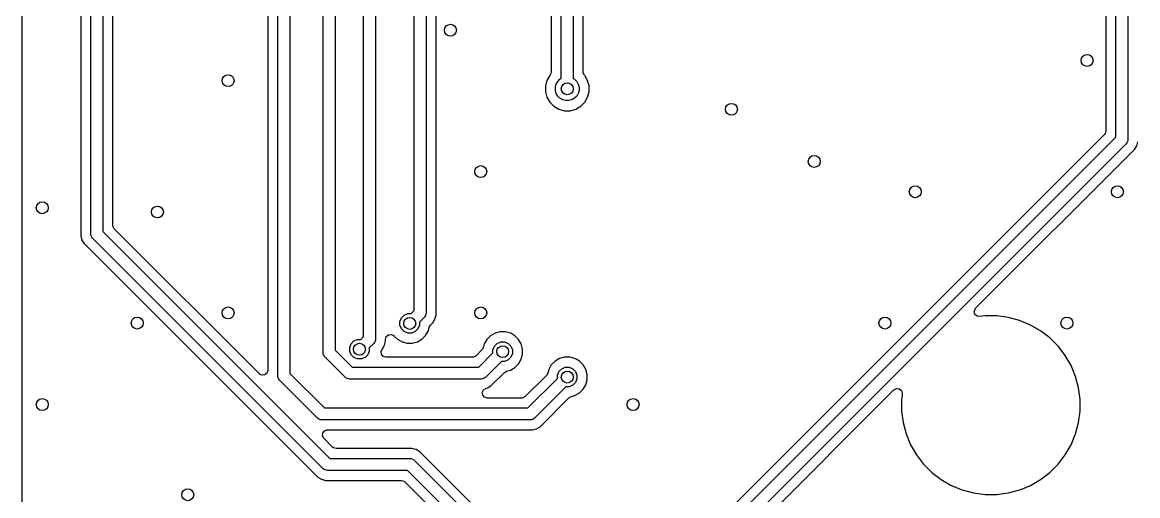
# Model space of a CAD drawing. Extents: x 117 to 217, y -143 to -43.
# Drawn here: x 117 to 145.04, y -124.99 to -113.09 of the extents above; entities that cross this region are included whole.
import ezdxf

# ---------------------------------------------------------------- set-up
doc = ezdxf.new("R2010")
doc.units = 0
doc.layers.add('BLACK', color=7, linetype='CONTINUOUS')

msp = doc.modelspace()

# ---------------------------------------------------------------- linework, layer by layer
at = {"layer": 'BLACK', "linetype": 'CONTINUOUS'}
for p, q in [((117.0005, -126.393577), (117.0005, -95.197273)), ((118.4715, -95.197273), (118.4715, -118.459329)), ((118.722, -118.406603), (118.722, -95.25)), ((119.022, -95.312132), (119.022, -118.344471)), ((119.2725, -118.189348), (119.2725, -95.467255)), ((130.2975, -103.503386), (130.2975, -114.328614)), ((144.2385, -106.347386), (144.2385, -115.819345)), ((126.85, -120.333868), (126.85, -107.13076)), ((127.15, -107.13076), (127.15, -120.396)), ((127.4005, -120.343273), (127.4005, -107.274539)), ((144.489, -115.974468), (144.489, -107.696)), ((144.789, -107.758132), (144.789, -116.0366)), ((125.58, -120.991777), (125.58, -109.41676)), ((125.88, -109.41676), (125.88, -121.053909)), ((130.548, -114.501156), (130.548, -109.728)), ((130.848, -109.878), (130.848, -114.501156)), ((124.564, -121.395852), (124.564, -111.568132)), ((124.864, -111.506), (124.864, -121.33372)), ((131.0985, -114.328614), (131.0985, -111.823421)), ((123.421, -121.976831), (123.421, -112.08376)), ((123.721, -112.08376), (123.721, -121.914699)), ((123.1705, -112.227539), (123.1705, -121.839348)), ((130.2975, -114.328614), (130.277815, -114.395653)), ((131.101334, -114.354972), (131.0985, -114.328614)), ((131.134819, -114.416295), (131.101334, -114.354972)), ((130.185016, -114.545515), (130.1475, -114.685525)), ((130.185017, -114.545511), (130.185016, -114.545515)), ((130.257488, -114.419988), (130.185017, -114.545511)), ((130.257493, -114.419982), (130.257488, -114.419988)), ((130.261181, -114.416295), (130.257493, -114.419982)), ((130.277815, -114.395653), (130.261181, -114.416295)), ((130.400567, -114.718842), (130.420836, -114.643195)), ((130.420836, -114.643195), (130.459994, -114.575372)), ((130.459994, -114.575372), (130.515372, -114.519994)), ((130.515372, -114.519994), (130.548, -114.501156)), ((130.848, -114.501156), (130.880628, -114.519994)), ((130.880628, -114.519994), (130.936006, -114.575372)), ((130.936006, -114.575372), (130.975164, -114.643195)), ((130.975164, -114.643195), (130.995433, -114.718842)), ((131.138509, -114.419985), (131.134819, -114.416295)), ((131.210984, -114.545515), (131.138509, -114.419985)), ((131.2485, -114.685525), (131.210984, -114.545515)), ((130.1475, -114.685525), (130.1475, -114.830475)), ((130.1475, -114.830475), (130.185016, -114.970485)), ((130.400567, -114.797158), (130.400567, -114.718842)), ((130.420836, -114.872805), (130.400567, -114.797158)), ((130.459994, -114.940628), (130.420836, -114.872805)), ((130.515372, -114.996006), (130.459994, -114.940628)), ((130.936006, -114.940628), (130.880628, -114.996006)), ((130.975164, -114.872805), (130.936006, -114.940628)), ((130.995433, -114.797158), (130.975164, -114.872805)), ((130.995433, -114.718842), (130.995433, -114.797158)), ((131.210984, -114.970485), (131.2485, -114.830475)), ((131.2485, -114.830475), (131.2485, -114.685525)), ((130.185016, -114.970485), (130.185017, -114.970488)), ((130.185017, -114.970488), (130.257488, -115.096011)), ((130.257488, -115.096011), (130.25749, -115.096013)), ((130.25749, -115.096013), (130.257491, -115.096015)), ((130.257491, -115.096015), (130.359985, -115.198509)), ((130.359985, -115.198509), (130.359986, -115.19851)), ((130.359986, -115.19851), (130.359988, -115.198511)), ((130.359988, -115.198511), (130.485511, -115.270982)), ((130.583195, -115.035164), (130.515372, -114.996006)), ((130.658842, -115.055433), (130.583195, -115.035164)), ((130.737158, -115.055433), (130.658842, -115.055433)), ((130.812805, -115.035164), (130.737158, -115.055433)), ((130.880628, -114.996006), (130.812805, -115.035164)), ((130.910485, -115.270984), (131.036015, -115.198509)), ((131.036015, -115.198509), (131.138509, -115.096015)), ((131.138509, -115.096015), (131.210984, -114.970485)), ((130.485511, -115.270982), (130.485512, -115.270982)), ((130.485512, -115.270982), (130.485515, -115.270984)), ((130.485515, -115.270984), (130.625525, -115.3085)), ((130.625525, -115.3085), (130.625528, -115.3085)), ((130.625528, -115.3085), (130.770472, -115.3085)), ((130.770472, -115.3085), (130.770475, -115.3085)), ((130.770475, -115.3085), (130.910485, -115.270984)), ((144.202181, -115.907026), (132.364522, -127.744684)), ((132.578934, -127.884534), (144.489, -115.974468)), ((144.218815, -115.886384), (144.202181, -115.907026)), ((144.2385, -115.819345), (144.218815, -115.886384)), ((144.786118, -116.065864), (144.777444, -116.086804)), ((144.789, -116.0366), (144.786118, -116.065864)), ((144.745066, -116.142666), (132.835, -128.052732)), ((140.963645, -120.278346), (144.95948, -116.282513)), ((144.763721, -116.119935), (144.745066, -116.142666)), ((144.777444, -116.086804), (144.763721, -116.119935)), ((144.95948, -116.282513), (145.012207, -116.191188)), ((145.012207, -116.191188), (145.0395, -116.089327)), ((119.275334, -118.215706), (119.2725, -118.189348)), ((119.308819, -118.277029), (119.275334, -118.215706)), ((122.958819, -121.927029), (119.308819, -118.277029)), ((118.4715, -118.459329), (118.498793, -118.561192)), ((118.498793, -118.561192), (118.525156, -118.606853)), ((118.724882, -118.435866), (118.722, -118.406603)), ((118.747279, -118.489938), (118.724882, -118.435866)), ((118.765934, -118.512669), (118.747279, -118.489938)), ((124.565331, -124.312066), (118.765934, -118.512669)), ((119.022, -118.344471), (124.733529, -124.056)), ((118.525156, -118.606853), (118.55152, -118.652516)), ((118.55152, -118.652516), (124.425484, -124.52648)), ((126.492895, -120.609136), (126.530224, -120.519016)), ((126.530224, -120.519016), (126.599198, -120.450042)), ((126.599198, -120.450042), (126.689318, -120.412713)), ((126.689318, -120.412713), (126.771155, -120.412713)), ((126.771155, -120.412713), (126.85, -120.333868)), ((127.106066, -120.502066), (126.983287, -120.624845)), ((127.124721, -120.479336), (127.106066, -120.502066)), ((127.147118, -120.425263), (127.124721, -120.479336)), ((127.15, -120.396), (127.147118, -120.425263)), ((127.32048, -120.641913), (127.373207, -120.550588)), ((127.373207, -120.550588), (127.4005, -120.448727)), ((127.4005, -120.448727), (127.4005, -120.343273)), ((140.92734, -120.364546), (140.947821, -120.297745)), ((140.946225, -120.431815), (140.92734, -120.364546)), ((140.99848, -120.478195), (140.946225, -120.431815)), ((140.947821, -120.297745), (140.963645, -120.278346)), ((141.067516, -120.488961), (140.99848, -120.478195)), ((141.199383, -120.471601), (141.067516, -120.488961)), ((141.199388, -120.4716), (141.199383, -120.471601)), ((141.199394, -120.4716), (141.199388, -120.4716)), ((141.493606, -120.4716), (141.199394, -120.4716)), ((141.493611, -120.4716), (141.493606, -120.4716)), ((141.493616, -120.471601), (141.493611, -120.4716)), ((141.785296, -120.510001), (141.493616, -120.471601)), ((142.069494, -120.586152), (141.785296, -120.510001)), ((126.492895, -120.706682), (126.492895, -120.609136)), ((126.530224, -120.796802), (126.492895, -120.706682)), ((126.599198, -120.865776), (126.530224, -120.796802)), ((126.945958, -120.796802), (126.876984, -120.865776)), ((126.983287, -120.706682), (126.945958, -120.796802)), ((126.983287, -120.624845), (126.983287, -120.706682)), ((127.20705, -120.841517), (127.22999, -120.755897)), ((127.22999, -120.755897), (127.262083, -120.700309)), ((127.262083, -120.700309), (127.32048, -120.641913)), ((142.341294, -120.698734), (142.069494, -120.586152)), ((142.34131, -120.698742), (142.341294, -120.698734)), ((142.596089, -120.84584), (142.34131, -120.698742)), ((125.268133, -121.169016), (125.337107, -121.100042)), ((125.337107, -121.100042), (125.427227, -121.062713)), ((125.427227, -121.062713), (125.509064, -121.062713)), ((125.509064, -121.062713), (125.58, -120.991777)), ((125.877118, -121.083172), (125.854721, -121.137245)), ((125.88, -121.053909), (125.877118, -121.083172)), ((126.103207, -121.208497), (126.1305, -121.106636)), ((126.1305, -121.057494), (126.150185, -120.990455)), ((126.1305, -121.106636), (126.1305, -121.057494)), ((126.150185, -120.990455), (126.202989, -120.9447)), ((126.202989, -120.9447), (126.272147, -120.934756)), ((126.272147, -120.934756), (126.335703, -120.963781)), ((126.335703, -120.963781), (126.342181, -120.969813)), ((126.342181, -120.969813), (126.430777, -121.058409)), ((126.430777, -121.058409), (126.544905, -121.124301)), ((126.689318, -120.903105), (126.599198, -120.865776)), ((126.786864, -120.903105), (126.689318, -120.903105)), ((126.876984, -120.865776), (126.786864, -120.903105)), ((126.931277, -121.124301), (127.045405, -121.058409)), ((127.045405, -121.058409), (127.138591, -120.965223)), ((127.138591, -120.965223), (127.204483, -120.851095)), ((127.204483, -120.851095), (127.20705, -120.841517)), ((128.674765, -121.061421), (128.608872, -121.175549)), ((128.674767, -121.061418), (128.674765, -121.061421)), ((128.767948, -120.968237), (128.674767, -121.061418)), ((128.767951, -120.968235), (128.767948, -120.968237)), ((128.882077, -120.902343), (128.767951, -120.968235)), ((129.009373, -120.868235), (128.882077, -120.902343)), ((129.141157, -120.868235), (129.009373, -120.868235)), ((129.204804, -120.885289), (129.141157, -120.868235)), ((129.268452, -120.902343), (129.204804, -120.885289)), ((129.277226, -120.907409), (129.268452, -120.902343)), ((129.382579, -120.968235), (129.277226, -120.907409)), ((129.475765, -121.061421), (129.382579, -120.968235)), ((129.541657, -121.175549), (129.475765, -121.061421)), ((142.596092, -120.845842), (142.596089, -120.84584)), ((142.596097, -120.845845), (142.596092, -120.845842)), ((142.596103, -120.845849), (142.596097, -120.845845)), ((142.596105, -120.845851), (142.596103, -120.845849)), ((142.829509, -121.024948), (142.596105, -120.845851)), ((142.829516, -121.024954), (142.829509, -121.024948)), ((143.037545, -121.232983), (142.829516, -121.024954)), ((124.566882, -121.425116), (124.564, -121.395852)), ((124.864, -121.33372), (125.289189, -121.758909)), ((125.230804, -121.259136), (125.268133, -121.169016)), ((125.230804, -121.356682), (125.230804, -121.259136)), ((125.268133, -121.446802), (125.230804, -121.356682)), ((125.721196, -121.356682), (125.683867, -121.446802)), ((125.836066, -121.159975), (125.721196, -121.274845)), ((125.721196, -121.274845), (125.721196, -121.356682)), ((125.854721, -121.137245), (125.836066, -121.159975)), ((126.018518, -121.366762), (126.045983, -121.30662)), ((126.028462, -121.43592), (126.018518, -121.366762)), ((126.045531, -121.306273), (126.047041, -121.304304)), ((126.045983, -121.30662), (126.045531, -121.306273)), ((126.047041, -121.304304), (126.047543, -121.303206)), ((126.047543, -121.303206), (126.049482, -121.301123)), ((126.049482, -121.301123), (126.050475, -121.299829)), ((126.050475, -121.299829), (126.050477, -121.299824)), ((126.050477, -121.299824), (126.05048, -121.299822)), ((126.05048, -121.299822), (126.103207, -121.208497)), ((126.544905, -121.124301), (126.672199, -121.158409)), ((126.672199, -121.158409), (126.672201, -121.158409)), ((126.672201, -121.158409), (126.803981, -121.158409)), ((126.803981, -121.158409), (126.803983, -121.158409)), ((126.803983, -121.158409), (126.931277, -121.124301)), ((128.55127, -121.326335), (128.405515, -121.472091)), ((128.572422, -121.29808), (128.55127, -121.326335)), ((128.575346, -121.284633), (128.572422, -121.29808)), ((128.583363, -121.270749), (128.575346, -121.284633)), ((128.608872, -121.17555), (128.583363, -121.270749)), ((128.608872, -121.175549), (128.608872, -121.17555)), ((128.830069, -121.319962), (128.867398, -121.229842)), ((128.830069, -121.401799), (128.830069, -121.319962)), ((128.867398, -121.229842), (128.936372, -121.160868)), ((128.936372, -121.160868), (129.026492, -121.123539)), ((129.026492, -121.123539), (129.124038, -121.123539)), ((129.124038, -121.123539), (129.214158, -121.160868)), ((129.214158, -121.160868), (129.283132, -121.229842)), ((129.283132, -121.229842), (129.320461, -121.319962)), ((129.320461, -121.319962), (129.320461, -121.417508)), ((129.575765, -121.302843), (129.541657, -121.175549)), ((129.575765, -121.434627), (129.575765, -121.302843)), ((143.037551, -121.23299), (143.037545, -121.232983)), ((143.092272, -121.304304), (143.037551, -121.23299)), ((143.216655, -121.466403), (143.092272, -121.304304)), ((124.575865, -121.446802), (124.566882, -121.425116)), ((124.589279, -121.479187), (124.575865, -121.446802)), ((124.607934, -121.501918), (124.589279, -121.479187)), ((125.120991, -122.014975), (124.607934, -121.501918)), ((125.337107, -121.515776), (125.268133, -121.446802)), ((125.427227, -121.553105), (125.337107, -121.515776)), ((125.524773, -121.553105), (125.427227, -121.553105)), ((125.614893, -121.515776), (125.524773, -121.553105)), ((125.683867, -121.446802), (125.614893, -121.515776)), ((126.074217, -121.488724), (126.028462, -121.43592)), ((126.141256, -121.508409), (126.074217, -121.488724)), ((128.317836, -121.508409), (126.141256, -121.508409)), ((128.344195, -121.505575), (128.317836, -121.508409)), ((128.405515, -121.472091), (128.344195, -121.505575)), ((128.472959, -121.758909), (128.830069, -121.401799)), ((129.042201, -121.613931), (128.641157, -122.014975)), ((129.124038, -121.613931), (129.042201, -121.613931)), ((129.214158, -121.576602), (129.124038, -121.613931)), ((129.283132, -121.507628), (129.214158, -121.576602)), ((129.320461, -121.417508), (129.283132, -121.507628)), ((129.382579, -121.769235), (129.475765, -121.676049)), ((129.475765, -121.676049), (129.541657, -121.561921)), ((129.541657, -121.561921), (129.575765, -121.434627)), ((130.390683, -121.607502), (130.297502, -121.700683)), ((130.390686, -121.6075), (130.390683, -121.607502)), ((130.504812, -121.541608), (130.390686, -121.6075)), ((130.632108, -121.5075), (130.504812, -121.541608)), ((130.763892, -121.5075), (130.632108, -121.5075)), ((130.767284, -121.508409), (130.763892, -121.5075)), ((130.891187, -121.541608), (130.767284, -121.508409)), ((130.926369, -121.561921), (130.891187, -121.541608)), ((131.005314, -121.6075), (130.926369, -121.561921)), ((131.0985, -121.700686), (131.005314, -121.6075)), ((143.216659, -121.46641), (143.216655, -121.466403)), ((143.363757, -121.721189), (143.216659, -121.46641)), ((122.965297, -121.933061), (122.958819, -121.927029)), ((123.028853, -121.962086), (122.965297, -121.933061)), ((123.098011, -121.952142), (123.028853, -121.962086)), ((123.150815, -121.906387), (123.098011, -121.952142)), ((123.1705, -121.839348), (123.150815, -121.906387)), ((123.721, -121.914699), (124.592301, -122.786)), ((125.289189, -121.758909), (128.472959, -121.758909)), ((128.781004, -122.229389), (129.117663, -121.892728)), ((129.117663, -121.892728), (129.173252, -121.860635)), ((129.173252, -121.860635), (129.268448, -121.835128)), ((129.268448, -121.835128), (129.268448, -121.835127)), ((129.268448, -121.835127), (129.268451, -121.835127)), ((129.268451, -121.835127), (129.382579, -121.769235)), ((130.206098, -121.910014), (130.174005, -121.9656)), ((130.231607, -121.814815), (130.206098, -121.910014)), ((130.2975, -121.700686), (130.231607, -121.814814)), ((130.231607, -121.814814), (130.231607, -121.814815)), ((130.297502, -121.700683), (130.2975, -121.700686)), ((130.452804, -121.959227), (130.490133, -121.869107)), ((130.490133, -121.869107), (130.559107, -121.800133)), ((130.559107, -121.800133), (130.649227, -121.762804)), ((130.649227, -121.762804), (130.746773, -121.762804)), ((130.746773, -121.762804), (130.836893, -121.800133)), ((130.836893, -121.800133), (130.905867, -121.869107)), ((130.905867, -121.869107), (130.943196, -121.959227)), ((131.164392, -121.814814), (131.0985, -121.700686)), ((131.1985, -121.942108), (131.164392, -121.814814)), ((131.1985, -122.073892), (131.1985, -121.942108)), ((143.363765, -121.721205), (143.363757, -121.721189)), ((143.476347, -121.993005), (143.363765, -121.721205)), ((123.423882, -122.006095), (123.421, -121.976831)), ((123.433159, -122.028492), (123.423882, -122.006095)), ((123.446279, -122.060166), (123.433159, -122.028492)), ((123.464934, -122.082897), (123.446279, -122.060166)), ((124.424103, -123.042066), (123.464934, -122.082897)), ((125.143722, -122.03363), (125.120991, -122.014975)), ((125.175396, -122.046749), (125.143722, -122.03363)), ((125.197793, -122.056027), (125.175396, -122.046749)), ((125.227057, -122.058909), (125.197793, -122.056027)), ((128.535091, -122.058909), (125.227057, -122.058909)), ((128.564355, -122.056027), (128.535091, -122.058909)), ((128.586752, -122.046749), (128.564355, -122.056027)), ((128.618426, -122.03363), (128.586752, -122.046749)), ((128.641157, -122.014975), (128.618426, -122.03363)), ((128.689679, -122.282116), (128.781004, -122.229389)), ((130.174005, -121.9656), (129.640426, -122.499181)), ((129.707868, -122.786), (130.452804, -122.041064)), ((130.452804, -122.041064), (130.452804, -121.959227)), ((130.836893, -122.215867), (130.746773, -122.253196)), ((130.905867, -122.146893), (130.836893, -122.215867)), ((130.943196, -122.056773), (130.905867, -122.146893)), ((130.943196, -121.959227), (130.943196, -122.056773)), ((131.0985, -122.315314), (131.164392, -122.201186)), ((131.164392, -122.201186), (131.1985, -122.073892)), ((143.47635, -121.993013), (143.476347, -121.993005)), ((143.552498, -122.2772), (143.47635, -121.993013)), ((128.563171, -122.393853), (128.592196, -122.330297)), ((128.573115, -122.463011), (128.563171, -122.393853)), ((128.61887, -122.515815), (128.573115, -122.463011)), ((128.592196, -122.330297), (128.650974, -122.292523)), ((128.685909, -122.5355), (128.61887, -122.515815)), ((128.650974, -122.292523), (128.653795, -122.29173)), ((128.653795, -122.29173), (128.689679, -122.282116)), ((129.640426, -122.499181), (129.579103, -122.532666)), ((130.664936, -122.253196), (129.876066, -123.042066)), ((130.746773, -122.253196), (130.664936, -122.253196)), ((130.740399, -122.531992), (130.795986, -122.4999)), ((130.795986, -122.4999), (130.891183, -122.474393)), ((130.891183, -122.474393), (130.891183, -122.474392)), ((130.891183, -122.474392), (130.891186, -122.474392)), ((130.891186, -122.474392), (131.005314, -122.4085)), ((131.005314, -122.4085), (131.0985, -122.315314)), ((133.121814, -128.120178), (138.908843, -122.333148)), ((138.908843, -122.333148), (138.970164, -122.299665)), ((138.970164, -122.299665), (139.039856, -122.304649)), ((139.039856, -122.304649), (139.095789, -122.346521)), ((139.095789, -122.346521), (139.120206, -122.411985)), ((139.119461, -122.437016), (139.106496, -122.5355)), ((139.120206, -122.411985), (139.119461, -122.437016)), ((143.5909, -122.568894), (143.552498, -122.2772)), ((124.592301, -122.786), (129.707868, -122.786)), ((129.552745, -122.5355), (128.685909, -122.5355)), ((129.579103, -122.532666), (129.552745, -122.5355)), ((130.015913, -123.25648), (130.740399, -122.531992)), ((139.106496, -122.5355), (139.1021, -122.568894)), ((139.1021, -122.568894), (139.1021, -122.863106)), ((143.5909, -122.863106), (143.5909, -122.568894)), ((124.446834, -123.060721), (124.424103, -123.042066)), ((124.478508, -123.07384), (124.446834, -123.060721)), ((124.500905, -123.083118), (124.478508, -123.07384)), ((129.821661, -123.07384), (129.799264, -123.083118)), ((129.853335, -123.060721), (129.821661, -123.07384)), ((129.876066, -123.042066), (129.853335, -123.060721)), ((139.1021, -122.863106), (139.140502, -123.1548)), ((143.552498, -123.1548), (143.5909, -122.863106)), ((124.530169, -123.086), (124.500905, -123.083118)), ((129.77, -123.086), (124.530169, -123.086)), ((124.593342, -123.361233), (124.658806, -123.336816)), ((124.658806, -123.336816), (124.667652, -123.3365)), ((124.667652, -123.3365), (129.822725, -123.3365)), ((129.799264, -123.083118), (129.77, -123.086)), ((129.822725, -123.3365), (129.822727, -123.3365)), ((129.822727, -123.3365), (129.924588, -123.309207)), ((129.924588, -123.309207), (130.015913, -123.25648)), ((139.140502, -123.1548), (139.181875, -123.309207)), ((139.181875, -123.309207), (139.216652, -123.438994)), ((143.47635, -123.438987), (143.552498, -123.1548)), ((124.546486, -123.486858), (124.55147, -123.417166)), ((124.579971, -123.548181), (124.546486, -123.486858)), ((124.55147, -123.417166), (124.593342, -123.361233)), ((124.800971, -123.769181), (124.579971, -123.548181)), ((139.216652, -123.438994), (139.329234, -123.710794)), ((143.363761, -123.710803), (143.47635, -123.438987)), ((124.821613, -123.785815), (124.800971, -123.769181)), ((124.888652, -123.8055), (124.821613, -123.785815)), ((126.798726, -123.8055), (124.888652, -123.8055)), ((126.798727, -123.8055), (126.798726, -123.8055)), ((126.849657, -123.819146), (126.798727, -123.8055)), ((126.900589, -123.832793), (126.849657, -123.819146)), ((126.94625, -123.859156), (126.900589, -123.832793)), ((126.991913, -123.88552), (126.94625, -123.859156)), ((131.13048, -128.024087), (126.991913, -123.88552)), ((139.329234, -123.710794), (139.329242, -123.71081)), ((139.329242, -123.71081), (139.47634, -123.965589)), ((143.216655, -123.965597), (143.363761, -123.710803)), ((124.733529, -124.056), (126.746, -124.056)), ((126.746, -124.056), (126.775264, -124.058882)), ((126.775264, -124.058882), (126.79512, -124.067107)), ((126.79512, -124.067107), (126.829335, -124.081279)), ((126.829335, -124.081279), (126.852066, -124.099934)), ((126.852066, -124.099934), (130.916066, -128.163934)), ((139.47634, -123.965589), (139.476351, -123.965605)), ((139.476351, -123.965605), (139.655448, -124.199009)), ((139.655448, -124.199009), (139.655454, -124.199016)), ((139.655454, -124.199016), (139.863483, -124.407045)), ((142.829511, -124.40705), (143.03755, -124.199011)), ((143.03755, -124.199011), (143.216655, -123.965597)), ((124.588062, -124.330721), (124.565331, -124.312066)), ((124.619736, -124.34384), (124.588062, -124.330721)), ((124.642133, -124.353118), (124.619736, -124.34384)), ((124.671397, -124.356), (124.642133, -124.353118)), ((126.683868, -124.356), (124.671397, -124.356)), ((130.66, -128.332132), (126.683868, -124.356)), ((139.863483, -124.407045), (139.86349, -124.407051)), ((139.86349, -124.407051), (139.925999, -124.455016)), ((139.925999, -124.455016), (140.096903, -124.586155)), ((142.596097, -124.586155), (142.829511, -124.40705)), ((124.425484, -124.52648), (124.516809, -124.579207)), ((124.516809, -124.579207), (124.61867, -124.6065)), ((124.61867, -124.6065), (126.528745, -124.6065)), ((126.528745, -124.6065), (126.595784, -124.626185)), ((126.595784, -124.626185), (126.616426, -124.642819)), ((126.616426, -124.642819), (130.373181, -128.399574)), ((140.096903, -124.586155), (140.09691, -124.586159)), ((140.09691, -124.586159), (140.351689, -124.733257)), ((140.351689, -124.733257), (140.351705, -124.733265)), ((140.351705, -124.733265), (140.623505, -124.845847)), ((142.142818, -124.815475), (142.341294, -124.733265)), ((142.341294, -124.733265), (142.341297, -124.733263)), ((142.341297, -124.733263), (142.341303, -124.733261)), ((142.341303, -124.733261), (142.596097, -124.586155)), ((140.623505, -124.845847), (140.623507, -124.845847)), ((140.623507, -124.845847), (140.623513, -124.84585)), ((140.623513, -124.84585), (140.9077, -124.921998)), ((140.9077, -124.921998), (141.199394, -124.9604)), ((141.199394, -124.9604), (141.199401, -124.9604)), ((141.199401, -124.9604), (141.493599, -124.9604)), ((141.493599, -124.9604), (141.493606, -124.9604)), ((141.493606, -124.9604), (141.7853, -124.921998)), ((141.7853, -124.921998), (142.069487, -124.84585)), ((142.069487, -124.84585), (142.142818, -124.815475))]:
    msp.add_line(p, q, dxfattribs=at)
at = {"layer": 'BLACK'}
for centre in [(127.762, -113.284), (143.764, -114.046), (122.174, -114.554), (130.698, -114.758), (134.826651, -115.273857), (136.906, -116.586), (128.524, -116.84), (139.446, -117.348), (144.526, -117.348), (117.50254, -117.74873), (120.396, -117.856), (122.174, -120.396), (128.524, -120.396), (119.888, -120.65), (126.738091, -120.657909), (138.684, -120.65), (143.256, -120.65), (125.476, -121.307909), (129.075265, -121.368735), (130.698, -122.008), (117.50254, -122.698476), (132.351778, -122.698476), (121.158, -124.968)]:
    msp.add_circle(centre, 0.15, dxfattribs=at)

doc.saveas('drawing.dxf')
